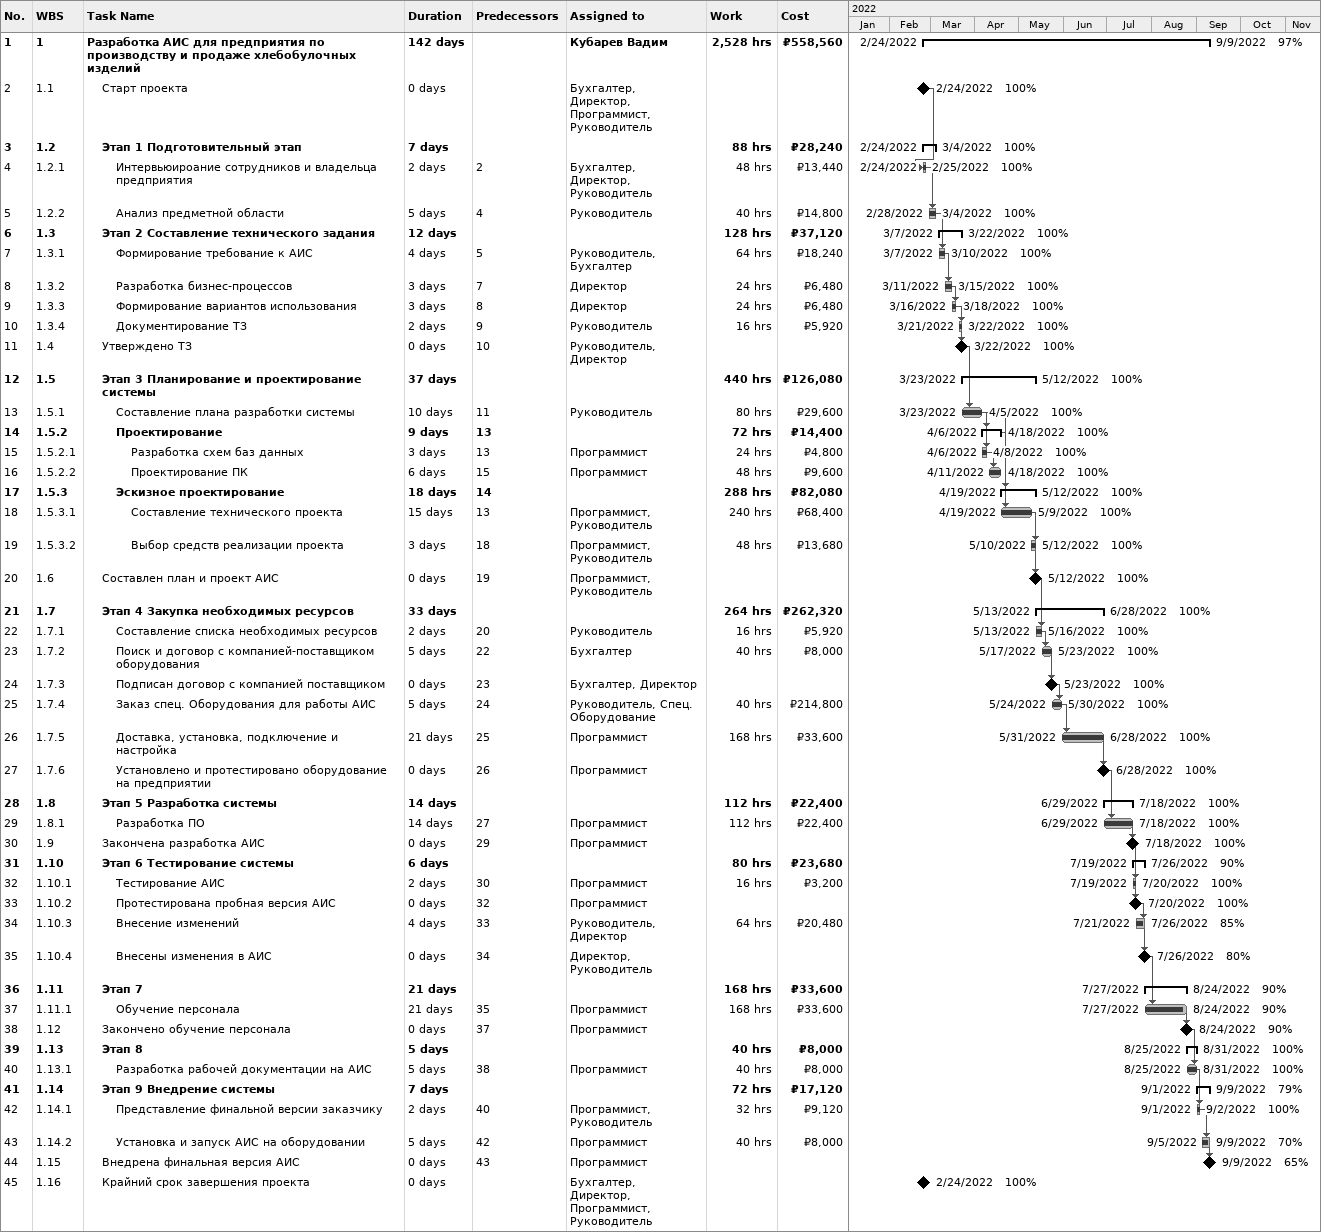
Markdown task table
| ID | WBS | Task | Duration | Start | Finish | Predecessors | Resources | % complete | Work (h) | Cost (₽) |
|---|---|---|---|---|---|---|---|---|---|---|
| 1 | 1 | **Разработка АИС для предприятия по производству и продаже хлебобулочных изделий** | 142d | 2022-02-24 | 2022-09-09 |  | Кубарев Вадим | 97 | 2528 | 558560 |
| 2 | 1.1 | Старт проекта | 0d | 2022-02-24 | 2022-02-24 |  | Бухгалтер, Директор, Программист, Руководитель | 100 |  |  |
| 3 | 1.2 | **Этап 1 Подготовительный этап** | 7d | 2022-02-24 | 2022-03-04 |  |  | 100 | 88 | 28240 |
| 4 | 1.2.1 | Интервьюироание сотрудников и владельца предприятия | 2d | 2022-02-24 | 2022-02-25 | 2 | Бухгалтер, Директор, Руководитель | 100 | 48 | 13440 |
| 5 | 1.2.2 | Анализ предметной области | 5d | 2022-02-28 | 2022-03-04 | 4 | Руководитель | 100 | 40 | 14800 |
| 6 | 1.3 | **Этап 2 Составление технического задания** | 12d | 2022-03-07 | 2022-03-22 |  |  | 100 | 128 | 37120 |
| 7 | 1.3.1 | Формирование требование к АИС | 4d | 2022-03-07 | 2022-03-10 | 5 | Руководитель, Бухгалтер | 100 | 64 | 18240 |
| 8 | 1.3.2 | Разработка бизнес-процессов | 3d | 2022-03-11 | 2022-03-15 | 7 | Директор | 100 | 24 | 6480 |
| 9 | 1.3.3 | Формирование вариантов использования | 3d | 2022-03-16 | 2022-03-18 | 8 | Директор | 100 | 24 | 6480 |
| 10 | 1.3.4 | Документирование ТЗ | 2d | 2022-03-21 | 2022-03-22 | 9 | Руководитель | 100 | 16 | 5920 |
| 11 | 1.4 | Утверждено ТЗ | 0d | 2022-03-22 | 2022-03-22 | 10 | Руководитель, Директор | 100 |  |  |
| 12 | 1.5 | **Этап 3 Планирование и проектирование системы** | 37d | 2022-03-23 | 2022-05-12 |  |  | 100 | 440 | 126080 |
| 13 | 1.5.1 | Составление плана разработки системы | 10d | 2022-03-23 | 2022-04-05 | 11 | Руководитель | 100 | 80 | 29600 |
| 14 | 1.5.2 | **Проектирование** | 9d | 2022-04-06 | 2022-04-18 | 13 |  | 100 | 72 | 14400 |
| 15 | 1.5.2.1 | Разработка схем баз данных | 3d | 2022-04-06 | 2022-04-08 | 13 | Программист | 100 | 24 | 4800 |
| 16 | 1.5.2.2 | Проектирование ПК | 6d | 2022-04-11 | 2022-04-18 | 15 | Программист | 100 | 48 | 9600 |
| 17 | 1.5.3 | **Эскизное проектирование** | 18d | 2022-04-19 | 2022-05-12 | 14 |  | 100 | 288 | 82080 |
| 18 | 1.5.3.1 | Составление технического проекта | 15d | 2022-04-19 | 2022-05-09 | 13 | Программист, Руководитель | 100 | 240 | 68400 |
| 19 | 1.5.3.2 | Выбор средств реализации проекта | 3d | 2022-05-10 | 2022-05-12 | 18 | Программист, Руководитель | 100 | 48 | 13680 |
| 20 | 1.6 | Составлен план и проект АИС | 0d | 2022-05-12 | 2022-05-12 | 19 | Программист, Руководитель | 100 |  |  |
| 21 | 1.7 | **Этап 4 Закупка необходимых ресурсов** | 33d | 2022-05-13 | 2022-06-28 |  |  | 100 | 264 | 262320 |
| 22 | 1.7.1 | Составление списка необходимых ресурсов | 2d | 2022-05-13 | 2022-05-16 | 20 | Руководитель | 100 | 16 | 5920 |
| 23 | 1.7.2 | Поиск и договор с компанией-поставщиком оборудования | 5d | 2022-05-17 | 2022-05-23 | 22 | Бухгалтер | 100 | 40 | 8000 |
| 24 | 1.7.3 | Подписан договор с компанией поставщиком | 0d | 2022-05-23 | 2022-05-23 | 23 | Бухгалтер, Директор | 100 |  |  |
| 25 | 1.7.4 | Заказ спец. Оборудования для работы АИС | 5d | 2022-05-24 | 2022-05-30 | 24 | Руководитель, Спец. Оборудование | 100 | 40 | 214800 |
| 26 | 1.7.5 | Доставка, установка, подключение и настройка | 21d | 2022-05-31 | 2022-06-28 | 25 | Программист | 100 | 168 | 33600 |
| 27 | 1.7.6 | Установлено и протестировано оборудование на предприятии | 0d | 2022-06-28 | 2022-06-28 | 26 | Программист | 100 |  |  |
| 28 | 1.8 | **Этап 5 Разработка системы** | 14d | 2022-06-29 | 2022-07-18 |  |  | 100 | 112 | 22400 |
| 29 | 1.8.1 | Разработка ПО | 14d | 2022-06-29 | 2022-07-18 | 27 | Программист | 100 | 112 | 22400 |
| 30 | 1.9 | Закончена разработка АИС | 0d | 2022-07-18 | 2022-07-18 | 29 | Программист | 100 |  |  |
| 31 | 1.10 | **Этап 6 Тестирование системы** | 6d | 2022-07-19 | 2022-07-26 |  |  | 90 | 80 | 23680 |
| 32 | 1.10.1 | Тестирование АИС | 2d | 2022-07-19 | 2022-07-20 | 30 | Программист | 100 | 16 | 3200 |
| 33 | 1.10.2 | Протестирована пробная версия АИС | 0d | 2022-07-20 | 2022-07-20 | 32 | Программист | 100 |  |  |
| 34 | 1.10.3 | Внесение изменений | 4d | 2022-07-21 | 2022-07-26 | 33 | Руководитель, Директор | 85 | 64 | 20480 |
| 35 | 1.10.4 | Внесены изменения в АИС | 0d | 2022-07-26 | 2022-07-26 | 34 | Директор, Руководитель | 80 |  |  |
| 36 | 1.11 | **Этап 7** | 21d | 2022-07-27 | 2022-08-24 |  |  | 90 | 168 | 33600 |
| 37 | 1.11.1 | Обучение персонала | 21d | 2022-07-27 | 2022-08-24 | 35 | Программист | 90 | 168 | 33600 |
| 38 | 1.12 | Закончено обучение персонала | 0d | 2022-08-24 | 2022-08-24 | 37 | Программист | 90 |  |  |
| 39 | 1.13 | **Этап 8** | 5d | 2022-08-25 | 2022-08-31 |  |  | 100 | 40 | 8000 |
| 40 | 1.13.1 | Разработка рабочей документации на АИС | 5d | 2022-08-25 | 2022-08-31 | 38 | Программист | 100 | 40 | 8000 |
| 41 | 1.14 | **Этап 9 Внедрение системы** | 7d | 2022-09-01 | 2022-09-09 |  |  | 79 | 72 | 17120 |
| 42 | 1.14.1 | Представление финальной версии заказчику | 2d | 2022-09-01 | 2022-09-02 | 40 | Программист, Руководитель | 100 | 32 | 9120 |
| 43 | 1.14.2 | Установка и запуск АИС на оборудовании | 5d | 2022-09-05 | 2022-09-09 | 42 | Программист | 70 | 40 | 8000 |
| 44 | 1.15 | Внедрена финальная версия АИС | 0d | 2022-09-09 | 2022-09-09 | 43 | Программист | 65 |  |  |
| 45 | 1.16 | Крайний срок завершения проекта | 0d | 2022-02-24 | 2022-02-24 |  | Бухгалтер, Директор, Программист, Руководитель | 100 |  |  |
